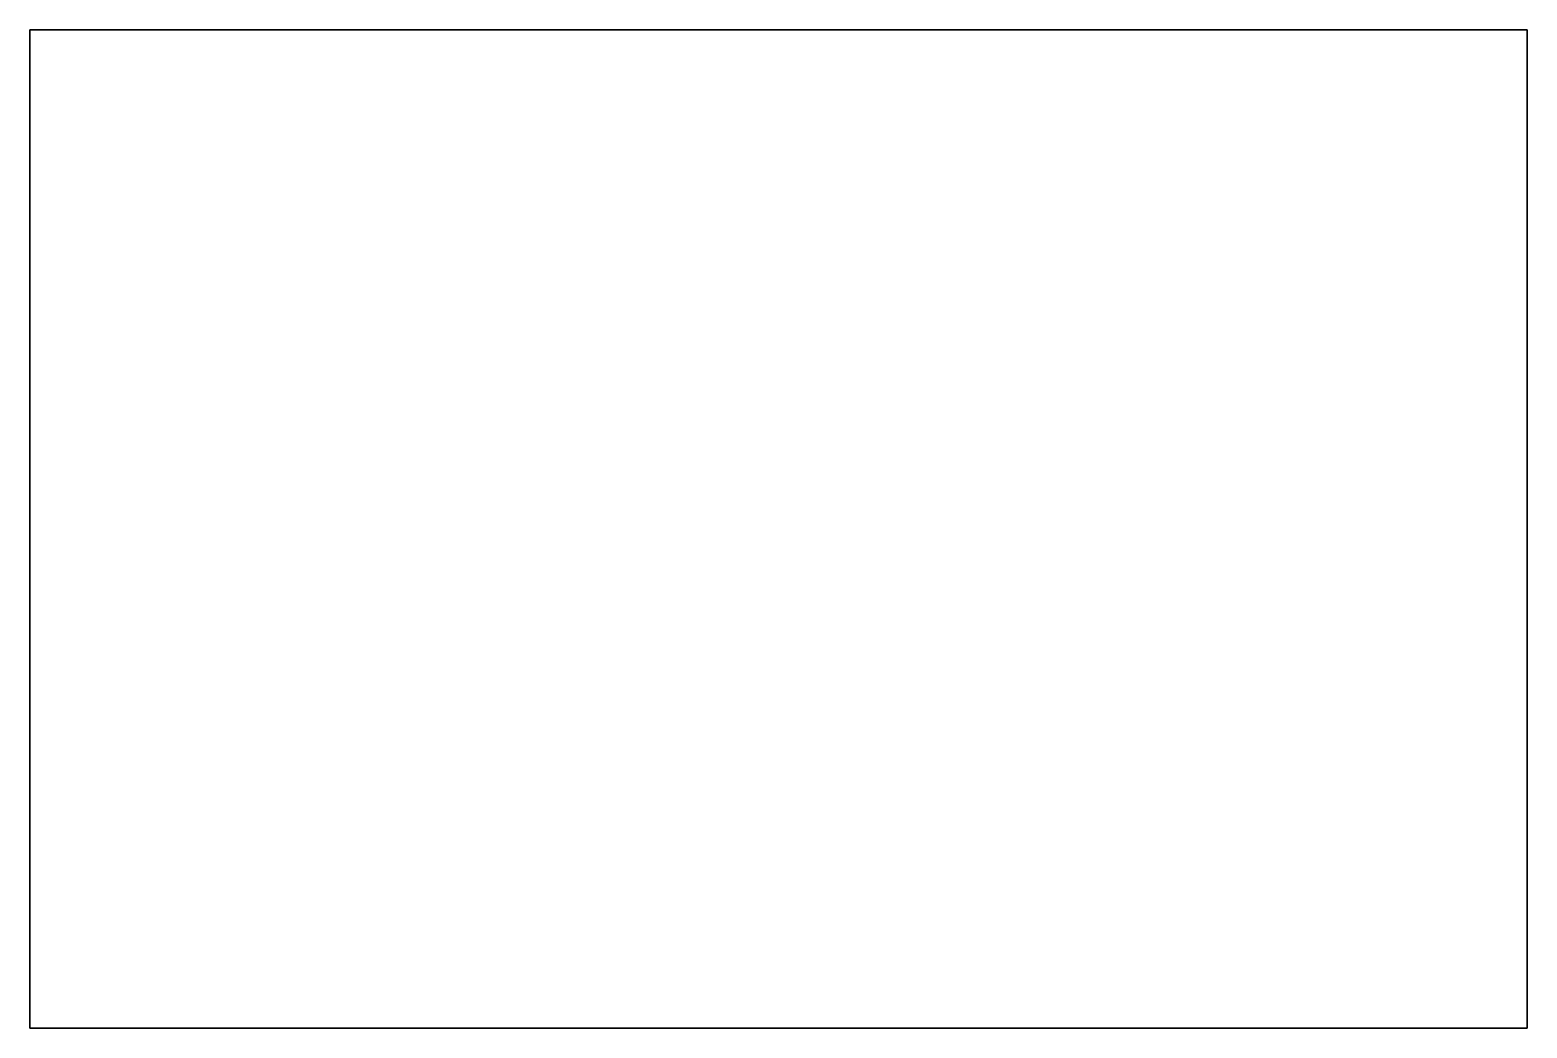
# Model space of a CAD drawing. Header units: millimetres. Extents: x 0 to 60, y 0 to 40.
import ezdxf

# ---------------------------------------------------------------- set-up
doc = ezdxf.new("R2010")
doc.units = ezdxf.units.MM

msp = doc.modelspace()

# ---------------------------------------------------------------- linework, layer by layer
for points in [[(0, 0), (60, 0), (60, 40), (0, 40)], [(0, 0, 25), (60, 0, 25), (60, 40, 25), (0, 40, 25)], [(60, 40), (0, 40), (0, 40, 25), (60, 40, 25)], [(0, 40), (0, 0), (0, 0, 25), (0, 40, 25)], [(60, 0), (60, 40), (60, 40, 25), (60, 0, 25)], [(0, 0), (60, 0), (60, 0, 25), (0, 0, 25)]]:
    msp.add_3dface(points)

doc.saveas('drawing.dxf')
